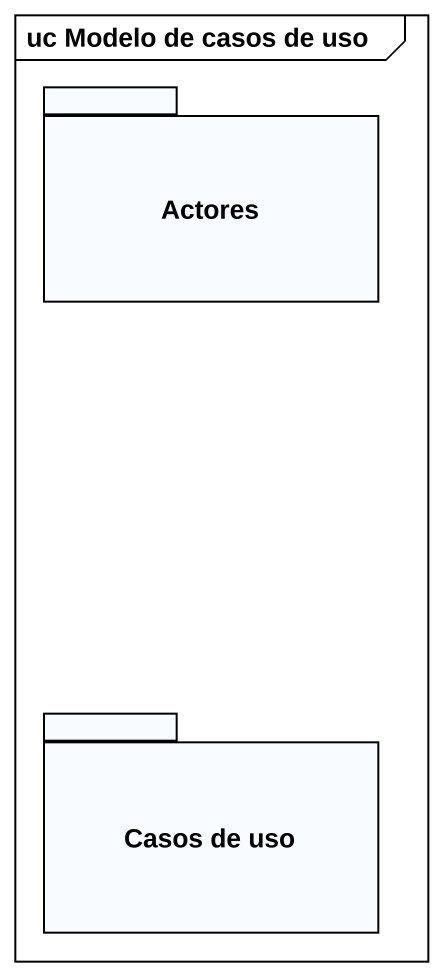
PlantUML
@startuml
mainframe uc Modelo de casos de uso
package Actores {
}
package "Casos de uso" as Casos_de_uso {
}
@enduml
